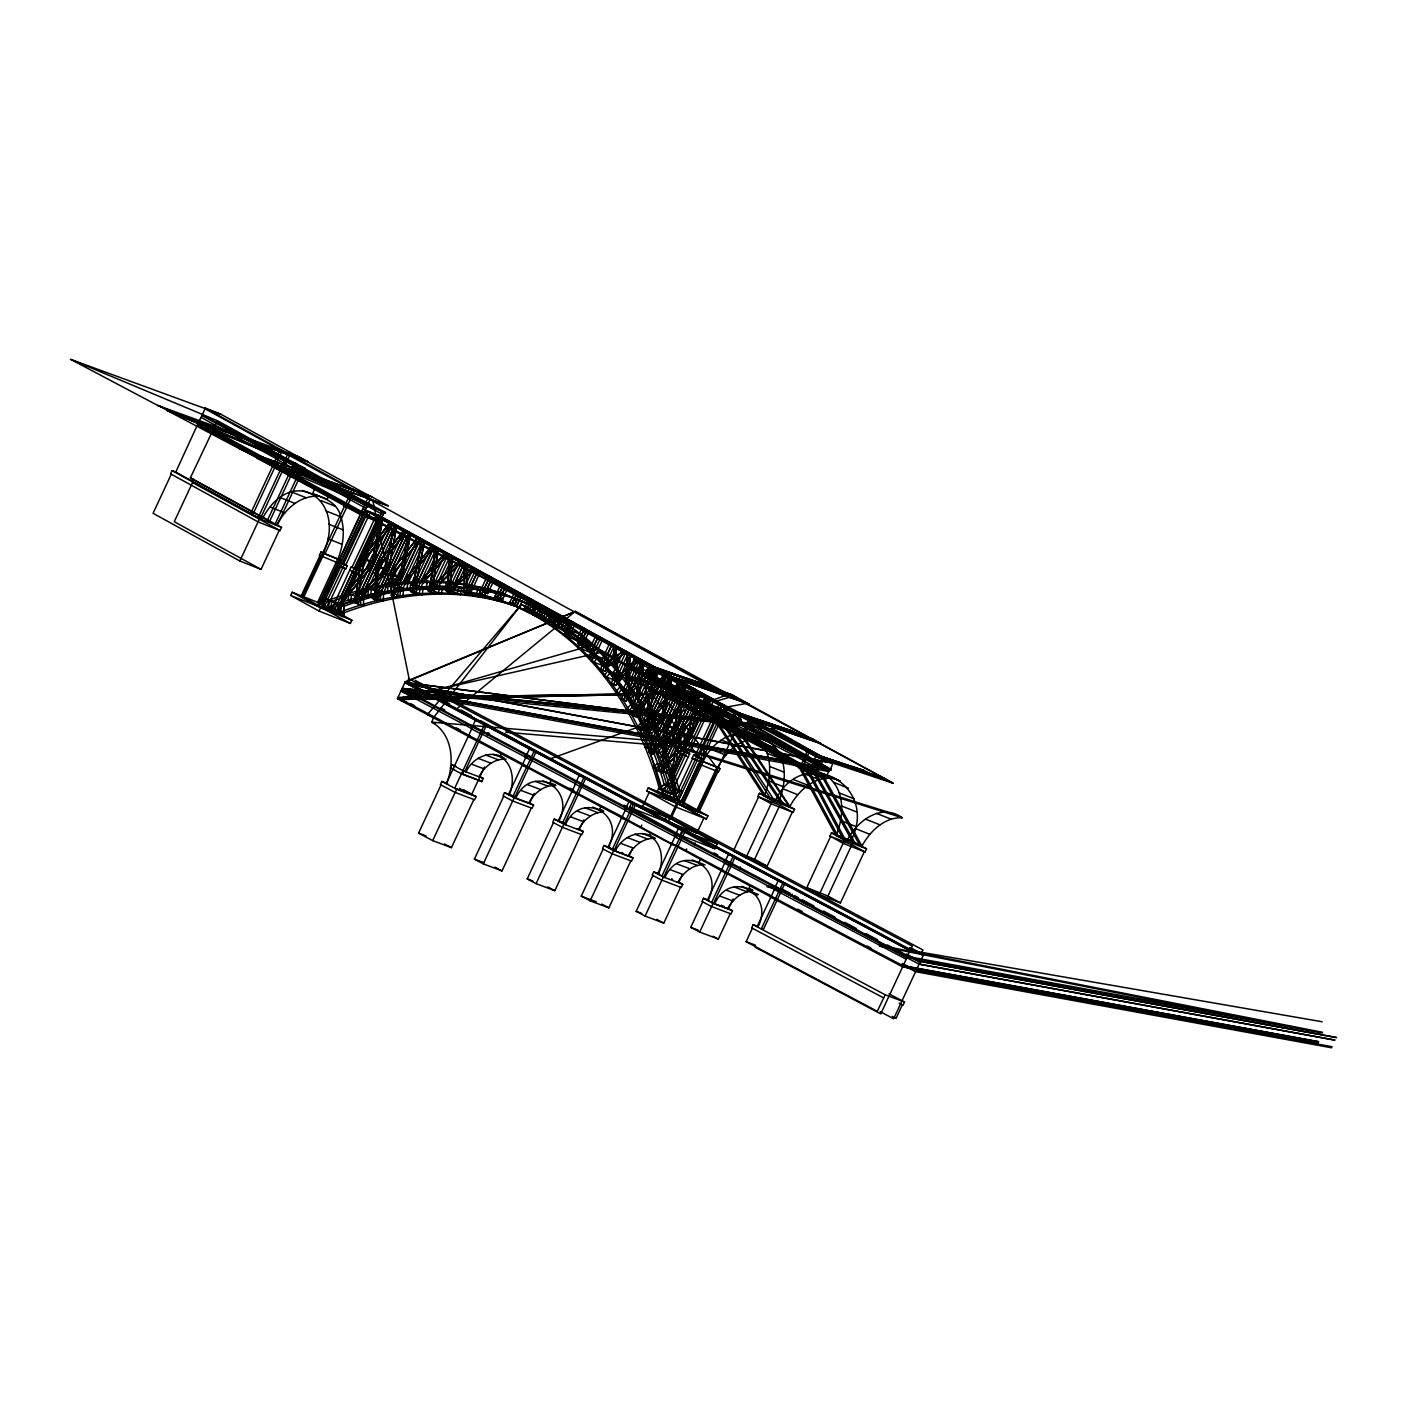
<?xml version="1.0" encoding="UTF-8"?>
<svg xmlns="http://www.w3.org/2000/svg" width="1407" height="1407" viewBox="0 0 1407 1407"><rect width="100%" height="100%" fill="white"/><g stroke="black" fill="none" stroke-linecap="round" stroke-linejoin="round"><path stroke-width="1.5" d="M272.536 466.526L250.604 513.555L261.948 519.447C291.478 462.463 347.793 499.608 323.329 553.162L324.876 554.024L346.808 506.995L271.991 466.28L272.483 465.242L274.734 466.122L274.259 467.177M302.558 490.515C316.98 496.179 336.66 498.711 340.881 516.844C345.207 530.65 343.238 545.705 337.944 558.948L320.937 552.019L319.442 555.22L322.502 556.855L303.613 597.359L302.259 596.832L344.557 506.098L346.808 506.995M683.257 706.208L753.607 735.773C773.322 748.207 772.25 776.277 764.318 795.465L765.883 796.327L719.874 725.607L646.64 686.792L701.389 760.888L719.979 768.679L718.485 771.863L701.495 765.091M696.078 711.01L768.222 741.559C787.938 753.994 786.882 782.063 778.933 801.251L782.749 802.992L734.665 731.165L659.443 691.611L716.005 766.674L719.979 768.679M765.056 749.544L825.628 775.345C845.343 787.779 844.27 815.849 836.338 835.037L837.904 835.899L801.673 768.961L728.421 730.145L774.976 801.322C802.043 742.738 880.026 784.438 850.971 840.823L854.788 842.564L816.465 774.501L814.442 773.709L814.934 772.672L816.904 773.41L826.032 778.247L825.54 779.285L816.412 774.448L820.844 765.021L818.786 764.159M351.152 601.246L351.258 594.651C400.819 579.403 455.2 577.415 504.585 594.405L502.141 601.018C446.81 581.918 385.518 587.264 331.472 608.017L331.419 601.457L351.258 594.651M360.702 605.028L360.808 598.432C410.352 583.184 464.75 581.197 514.135 598.186L511.691 604.799C456.36 585.699 395.068 591.046 341.022 611.799L340.969 605.239L360.808 598.432M378.184 566.81L376.795 599.101L377.938 566.951M650.157 751.127L652.373 752.34L676.908 729.442L674.692 728.21L664.86 724.324L663.717 756.491L665.933 757.705L667.076 725.537M449.888 556.539L448.147 585.277L452.562 587.792L455.112 588.794L466.016 565.403L461.197 563.152L463.747 564.154M450.363 586.508L452.122 557.752L447.338 555.519L449.871 556.521M630.019 655.504L628.278 684.242L626.045 683.028L627.803 654.29L625.236 653.27L630.037 655.521L616.055 685.508L611.254 683.257L626.273 651.547L623.723 650.544L605.045 664.843L623.793 650.808M370.815 595.952L371.237 589.269M380.365 599.734L380.769 593.05M390.39 592.154L391.111 585.418M399.94 595.935L400.643 589.181M438.245 550.137L432.987 586.385L430.771 585.171L436.012 548.923L433.462 547.903L438.263 550.155L420.57 588.073L413.57 584.749L422.17 541.308L419.585 540.27L424.386 542.522L415.557 586.033L424.158 542.592M638.637 699.385L636.421 698.153L641.68 661.906L639.112 660.885L643.914 663.137L638.479 699.508L643.738 663.26M409.806 589.867L410.809 583.078M419.339 593.631L420.359 586.86M364.325 559.212L357.853 598.098L355.619 596.885L361.617 557.928L355.813 596.621M680.759 733.276L674.445 772.056L672.212 770.825L678.297 731.921L672.476 770.614M428.977 589.076L430.296 582.287M438.527 592.857L439.846 586.051M382.774 519.658L345.893 598.749L343.625 597.5L380.506 518.409L377.955 517.407L382.774 519.658L374.174 563.099L361.74 558.262M385.817 569.501L388.015 570.714L363.481 593.613L361.265 592.4L385.483 569.114L361.265 592.576L385.799 569.483L394.417 526.06L391.832 525.04L396.651 527.291L388.455 570.767L396.405 527.344M410.51 534.906L383.619 592.593L381.086 591.591L408.241 533.658L405.708 532.655L410.51 534.906L401.91 578.347L386.573 586.191L384.357 584.978L399.676 577.116L408.452 533.587L399.852 577.028M649.137 714.176L646.921 712.962L655.521 669.521L652.989 668.518L657.79 670.77L648.979 714.281L657.579 670.84M660.78 720.894L645.461 728.756L660.815 720.595L669.626 677.084L661.026 720.525M671.667 678.385L644.775 736.072L639.956 733.821L666.865 676.134L671.667 678.385L663.014 721.809L647.712 729.67L645.496 728.457M685.543 686.018L653.675 754.345L651.142 753.343L648.856 752.094L680.724 683.767L685.543 686.018L677.365 729.494L685.332 686.088M678.473 732.273L690.784 737.057L699.367 693.598L694.601 691.382L697.151 692.385L688.533 735.826L691.013 737.145M610.357 843.039C622.51 810.59 579.438 792.229 565.526 824.572L562.448 823.236L584.098 777.069L585.963 777.772L564.436 823.992M447.866 589.797L449.484 583.008M457.416 593.578L459.034 586.789M466.403 592.03L468.302 585.294M475.953 595.812L477.852 589.076M484.518 595.777L486.699 589.093M494.068 599.558L496.231 592.875M559.599 819.648C575.058 787.129 531.107 763.702 515.806 798.174L512.711 796.837L534.361 750.67L536.243 751.373L533.218 757.933L732.22 863.652L727.366 873.853L720.577 870.546L721.052 869.508L723.04 870.265L678.086 846.346M609.847 844.552L608.826 847.559L609.935 848.14M708.794 898.862C724.253 866.325 680.302 842.899 665.001 877.37L661.906 876.033L680.038 837.218L726.17 861.471L724.183 860.732L726.557 860.662M758.021 926.756C774.923 894.236 730.849 868.26 714.721 903.769L711.625 902.45L729.758 863.617L775.081 887.36M514.505 605.907L516.949 599.294C457.451 573.141 388.367 577.31 328.605 600.349L328.64 606.909L343.836 612.907C397.882 592.171 459.174 586.807 514.505 605.907C455.815 580.036 387.629 584.151 328.64 606.909M519.113 600.103L535.715 608.316L532.866 614.771L516.387 606.61L519.113 600.103L534.291 606.118L531.582 612.608L499.327 599.892L501.771 593.297L534.291 606.118M545.23 619.66L548.079 613.223C614.331 649.682 656.805 718.256 676.626 789.661L671.737 793.495C652.197 723.092 610.339 655.451 544.984 619.52L548.079 613.223M548.044 620.768L550.893 614.331L531.477 604.992L528.768 611.5L548.044 620.768L532.62 614.63L535.715 608.316C611.201 638.936 658.019 715.125 679.44 790.787L674.551 794.621L659.373 788.606C639.833 718.203 597.975 650.562 532.62 614.63M212.58 430.947L190.367 477.87L281.506 527.379L280.011 530.562L258.061 521.891L170.599 473.825L172.094 470.642L175.752 472.084L252.855 514.452L274.787 467.423L197.402 424.949L205.369 408.153M171.32 474.159L153.064 513.309L239.841 560.988L261.051 569.378L279.29 530.228M175.752 472.084L197.402 424.949M317.173 496.302C299.023 495.686 284.531 510.249 276.581 525.233L275.016 524.371L296.947 477.342L299.726 478.486L300.219 477.448L212.791 429.803L215.992 423.296M216.115 423.366L217.54 421.731M212.844 431.087L213.319 430.05M194.043 479.33L174.257 521.698L261.051 569.378M258.343 458.77L369.513 495.88L220.881 414.221L204.859 407.889L372.802 500.153L409.613 681.322M286.711 462.112L275.614 456.448L275.983 455.622L277.865 457.328M279.008 449.853L281.453 449.976L279.008 449.853L354.089 490.691L351.345 496.583L347.635 496.02L367.315 506.397L369.848 499.626L367.649 498.553M362.144 515.472L344.029 505.852L344.504 504.814L347.3 505.957L350.361 499.397L275.807 458.805L276.669 456.941M276.071 458.928L273.011 465.488L275.28 466.385L278.322 459.825L201.219 417.457M278.058 459.702L278.938 457.838L275.614 456.448M282.068 451.119L279.817 450.222L277.056 456.114L279.307 457.011L282.068 451.119L205.211 408.892M258.132 517.706L287.89 453.828L279.342 449.132M239.841 560.988L259.556 518.691L172.094 470.642M282.033 471.451L282.526 470.413M260.383 518.585L290 454.654L287.89 453.828M294.274 462.85L296.525 463.747L269.739 521.135L267.471 520.238L294.274 462.85L217.364 420.693L70.35 359.207L157.69 405.427L296.472 463.8L305.337 468.584L301.626 468.003L300.746 469.868M362.197 511.849L297.422 476.305L300.482 469.745L303.015 470.765L303.877 468.9M297.475 477.589L297.967 476.551M299.199 478.239L277.267 525.268L275.016 524.371M299.691 477.202L302.734 470.642M314.57 489.284L312.6 493.488L327.233 499.274L329.185 495.071M290.704 595.495L292.216 592.259L323.54 604.641L351.873 620.206L350.361 623.459L319.037 611.06L290.704 595.495L322.027 607.894L350.361 623.459M320.022 555.501L301.133 596.005L327.075 610.216L328.323 607.543L328.253 599.435L326.248 598.344L322.01 607.437M351.363 488.704L370.094 498.676L367.702 498.5L351.363 488.704L371.624 496.724L388.244 505.852L257.428 458.348L649.313 665.968M367.315 506.397L365.943 507.98L363.692 507.083L347.828 498.377L348.707 496.513M349.094 495.686L351.838 489.794L354.089 490.691M345.049 505.06L348.109 498.5M353.491 489.548L351.029 489.425M320.937 552.019L323.751 553.584L322.502 556.855M346.773 505.693L346.28 506.749L344.029 505.852M350.097 499.274L350.959 497.41L347.635 496.02M317.894 605.415L367.983 497.832M339.509 559.81L366.295 502.422L302.013 467.194L166.466 410.158L239.489 448.763L368.493 503.372L385.43 512.588L381.719 512.025L355.461 568.534L359.119 570.415L354.054 568.41M319.248 605.96L339.386 562.167L347.265 565.72L345.788 568.92L340.635 566.828L321.746 607.332M338.911 563.363L340.652 560.267L337.821 558.72L317.542 602.495L342.921 616.477L344.152 613.821L344.099 605.713L326.248 598.344M365.943 507.98L340.213 562.501M369.39 499.168L714.879 689.201L633.449 667.006L631.462 666.25L634.223 660.358M321.429 604.412L368.564 503.319L366.242 502.475M319.037 611.06L320.55 607.824L292.216 592.259M322.027 607.894L323.54 604.641M365.556 516.809L368.089 511.304L370.252 512.482L345.753 565.016L343.625 563.838L365.556 516.809L379.837 522.489L361.458 512.746L363.727 513.696M345.19 568.621L326.301 609.125L323.821 607.771L344.451 564.172L343.625 563.838M352.577 571.594L349.745 570.046L351.24 566.863L356.288 568.85L335.657 612.45M352.067 567.179L376.531 514.628L382.088 517.16L357.589 569.694M345.893 598.749L341.074 596.498L378.676 515.824M343.343 597.746L380.224 518.655M379.784 521.206L382.845 514.645M379.362 522.278L337.064 613.012L323.821 607.771M380.857 513.872L383.109 514.769L383.97 512.904M342.094 604.605L337.856 613.698L357.026 573.317M364.571 558.878L374.051 563.503M371.589 562.149L362.091 557.506M355.707 602.653L353.438 601.405L390.319 522.296L392.87 523.298L355.989 602.407L358.257 603.656L395.138 524.547L392.606 523.545L355.707 602.653L358.257 603.656M396.651 527.291L364.782 595.618L362.232 594.616L394.365 526.042M378.448 566.493L387.927 571.136M374.596 599.523L372.327 598.274L404.196 529.929L406.746 530.931L374.878 599.276L377.146 600.525L409.015 532.18L406.465 531.178L374.596 599.523L377.146 600.525M393.45 596.48L391.181 595.231L418.072 537.544L420.605 538.547L393.714 596.234L395.983 597.483L422.891 539.796L420.341 538.793L393.45 596.48L395.983 597.483M402.894 588.654L398.075 586.402L402.894 588.654L424.386 542.522M412.708 592.54L410.439 591.292L431.949 545.177L434.482 546.18L412.99 592.294L415.258 593.543L436.75 547.429L434.218 546.426L412.708 592.54L415.258 593.543M428.133 590.729L445.826 552.793L448.358 553.795L430.401 591.978L428.133 590.729L432.951 592.98L450.627 555.044L445.491 552.476L420.57 580.933L445.878 552.969L420.922 581.267L423.138 582.498L448.077 554.024M438.157 587.774L433.338 585.523L438.157 587.774L452.139 557.77M445.702 590.412L459.702 560.408L462.235 561.428L447.971 591.661L445.702 590.412L450.521 592.664L464.503 562.659L459.72 560.426L437.999 580.985L459.72 560.619M446.248 783.558L468.179 736.529L470.167 737.286L397.407 698.699L405.198 681.797L575.428 611.482L893.199 783.277L833.63 763.35L408.399 684.382M452.562 587.792L463.483 564.4M462.657 591.432L473.579 568.041L476.111 569.044L464.926 592.681L462.657 591.432L467.476 593.684L478.38 570.292L475.847 569.29M477.342 572.016L479.893 573.018L471.451 591.116L468.918 590.113L477.342 572.016L475.074 570.767L477.624 571.77M479.013 593.754L487.438 575.656L489.988 576.659L481.282 595.003L479.013 593.754L483.815 596.005L492.257 577.908L487.438 575.656M488.95 578.383L493.769 580.634L487.719 593.613L482.9 591.362L488.95 578.383L491.483 579.403M485.169 592.611L491.219 579.631M495.264 596.251L501.314 583.289L503.864 584.292L497.533 597.5L495.264 596.251L502.422 599.452L507.628 588.267L502.827 586.015L497.603 597.201L502.422 599.452M499.872 598.45L505.095 587.264M497.533 597.5L500.083 598.503L506.133 585.541L501.314 583.289M509.967 602.108L515.191 590.905L517.723 591.907L512.517 603.111L517.002 605.538L521.505 595.882L516.703 593.631L519.236 594.633L514.47 604.535L509.967 602.108L512.517 603.111M517.459 592.154L519.992 593.156L514.786 604.359L512.236 603.357L517.459 592.154L515.191 590.905M447.637 783.593L441.816 781.395L440.338 784.596L455.217 792.493L456.695 789.292L476.094 796.608L474.599 799.792L455.165 792.405L432.688 840.612L418.565 833.12L441.042 784.913M524.565 608.176L529.067 598.538L531.6 599.54L527.097 609.196L524.565 608.176L531.688 611.447L535.381 603.515L530.58 601.264L533.112 602.266L529.138 610.445M462.727 774.413L450.451 767.958L451.946 764.775L455.815 766.235M471.644 725.625L471.257 726.452L483.181 732.484L483.568 731.658L471.644 725.625L473.631 726.381M476.533 720.56L474.986 719.135L477.448 720.964L404.952 682.483L774.079 729.477L829.462 761.134L815.867 756.685L806.176 751.531L864.39 770.579L872.938 775.275L815.867 756.685M478.714 741.858L467.652 736.283L468.126 735.245L470.659 736.23L397.864 697.591L677.242 693.317L826.032 778.247M526.834 609.424L531.336 599.769L529.067 598.538M472.33 726.944L471.468 728.808L480.244 733.469M472.717 726.118L475.46 720.226M468.672 735.492L471.732 728.932M470.131 735.984L469.639 737.039L467.652 736.283M813.07 762.488L826.929 767.132L750.353 723.374L402.191 688.375L481.493 730.796L483.498 731.534L486.505 724.957L484.641 724.253L454.76 788.078L471.662 794.445L484.448 767.008M483.269 778.405L463.87 771.106L462.393 774.29L481.774 781.606L483.269 778.405L479.857 776.594M527.643 755.049L525.268 755.119L527.256 755.876L483.111 732.361L464.978 771.194L466.069 771.775C472.471 757.968 490.058 749.157 503.899 757.898M539.233 614.085L544.052 616.336L539.233 614.085L542.944 606.153L547.745 608.404L543.102 617.726L538.283 615.475L541.994 607.525L544.527 608.528M540.569 616.723L544.263 608.774L541.994 607.525M538.283 615.475L540.833 616.477L545.212 607.402M541.783 615.088L545.476 607.156L542.944 606.153M550.665 620.364L554.358 612.432L556.891 613.434L552.933 621.613L550.665 620.364L555.466 622.615L552.933 621.613M555.871 615.158L558.139 616.407L553.637 626.062L551.368 624.814L555.871 615.158L558.403 616.16M551.368 624.814L553.901 625.816L559.159 614.683L554.358 612.432M432.688 840.612L451.418 847.665L473.895 799.475M501.42 753.871L500.206 756.491C513.309 763.931 514.716 782.011 509.369 794.762L510.477 795.342L508.472 794.586L522.19 765.197M568.534 631.954L563.732 629.703L568.235 620.047L570.767 621.05L566.265 630.705L568.534 631.954L573.036 622.299L568.235 620.047M566.792 635.225L572.28 623.776L569.747 622.773L574.548 625.025L569.325 636.228L564.524 633.977L570.503 621.296M514.223 796.327L504.515 792.686L503.038 795.87L512.693 801.005L532.075 808.304L533.57 805.121L529.7 803.063M581.689 641.117L576.888 638.866L582.111 627.663L584.644 628.683L579.42 639.868L581.689 641.117L586.912 629.914L582.111 627.663M531.371 807.97L502.018 870.915L483.287 863.863L474.405 859.132L503.741 796.204M528.997 747.803L534.361 750.67M579.842 644.617L586.156 631.409L583.624 630.406L588.425 632.658L582.375 645.62L577.573 643.368L584.38 628.911M528.452 768.257L521.645 764.951L522.138 763.913L524.67 764.898L479.171 740.75M531.969 760.624L525.462 757.476L526.324 755.612M526.71 754.785L529.472 748.893M522.665 764.159L525.726 757.599M483.287 863.863L514.171 797.804L533.57 805.121M514.698 797.593L532.831 758.76L576.976 782.274L574.988 781.518L578.435 781.94M589.938 648.275L595.988 635.296L598.52 636.298L592.47 649.278L594.739 650.526L589.938 648.275L592.47 649.278M600.033 639.024L597.483 638.022L602.302 640.273L593.86 658.37L589.058 656.119L598.256 636.544L595.988 635.296M591.327 657.368L600.789 637.547L598.256 636.544M534.185 793.407L529.612 803.204L515.806 798.174M601.422 661.009L609.847 642.911L612.397 643.914L603.955 662.011L606.224 663.26L601.422 661.009L603.955 662.011M613.892 646.657L611.359 645.637L616.178 647.888L605.256 671.297L602.724 670.277L600.455 669.046L612.133 644.16L609.847 642.911M551.157 780.269L549.926 782.908L555.466 784.983M602.724 670.277L614.666 645.162L612.133 644.16M612.819 673.935L617.62 676.187L612.819 673.935L623.723 650.544L628.542 652.795L613.522 684.505M564.629 823.236L554.252 819.085L552.758 822.268L562.413 827.404L563.908 824.203L583.307 831.519L581.812 834.703L562.378 827.316L536.102 883.631L527.22 878.918L553.479 822.603M578.4 774.923L580.264 775.626M522.138 763.913L573.863 791.068L571.858 790.312L571.383 791.35L578.171 794.656M576.061 782.011L575.199 783.875L579.702 786.267M576.448 781.184L579.192 775.292M571.91 791.596L558.21 820.985L560.197 821.741L559.089 821.16M572.403 790.558L575.463 783.998M630.406 665.775L651.529 676.661L651.142 677.488L630.019 666.584L633.449 667.006M649.084 676.626L644.705 686.106L626.396 676.415L626.889 675.378L711.291 705.47L725.08 710.922L741.208 719.733L740.733 720.789L659.443 691.611M650.192 679.229L630.213 668.941L631.075 667.076L633.062 667.815L630.019 666.584M627.416 675.624L630.477 669.064M682.289 802.676L725.097 710.887L628.841 676.116L628.366 677.154L685.438 752.182L681.797 750.3L689.676 753.853L669.046 797.435L682.289 802.676L699.015 812.085L717.904 771.581M643.914 663.137L626.238 701.073L621.419 698.822L640.132 659.162L637.6 658.159L616.196 679.124L618.429 680.355L639.851 659.391L618.781 680.671L639.851 659.215L637.635 658.177L623.618 688.164L628.419 690.415L626.15 689.166M623.688 700.07L641.381 662.134M626.238 701.073L623.969 699.824L642.419 660.411L639.868 659.408M667.164 683.503L645.549 672.423L645.936 671.596L739.062 721.668M646.112 672.722L645.25 674.586L725.08 710.922M645.936 671.596L649.647 665.247L732.519 695.005L749.14 704.133L668.184 675.958L749.14 704.133M633.783 703.711L638.602 705.962L633.783 703.711L651.476 665.792L654.009 666.795L631.479 714.633L636.281 716.884L657.79 670.77M583.905 819.806L579.35 829.602L577.345 828.864L578.453 829.444C583.166 820.65 591.538 813.035 601.791 811.997M651.072 677.365L646.675 686.862L644.652 686.053L678.754 803.696L699.015 812.085M651.459 676.538L654.202 670.647L652.232 669.89L649.471 675.8L724.394 715.196L727.155 709.304L633.414 659.989L712.259 686.985L714.387 687.83L635.278 660.692L714.879 689.201M633.748 715.882L655.257 669.767M636.281 716.884L634.012 715.635L656.278 668.044L651.494 665.792L626.572 694.267L628.788 695.48L654.079 667.358L628.771 695.322M536.102 883.631L554.833 890.701L581.091 834.386M600.895 806.668L599.663 809.306L603.357 810.696M643.843 719.522L665.353 673.408L667.885 674.41L646.112 720.771L648.645 721.773L643.843 719.522L646.112 720.771M659.989 691.857L660.463 690.802M665.194 682.764L667.551 682.676M666.109 683.011L665.23 684.875L663.26 684.136M642.225 735.07L669.134 677.383M644.775 736.072L642.507 734.823L670.154 675.659L667.622 674.657M660.551 720.912L651.072 716.286M652.32 738.71L679.229 681.023L681.762 682.026L654.589 739.959L657.139 740.961L652.32 738.71L654.589 739.959M609.794 847.682L603.972 845.484L602.495 848.667L612.151 853.803M630.828 860.785L608.862 907.867L590.149 900.814L581.249 896.101L603.198 849.001M630.371 810.924L624.726 807.917L627.1 807.847M629.984 802.025L628.454 800.618L630.916 802.447L583.712 777.684M627.909 821.055L621.103 817.748L621.595 816.711L623.582 817.467M651.142 753.343L683.011 684.998M626.168 807.6L628.929 801.691M653.675 754.345L651.406 753.097L684.031 683.274L681.498 682.272M621.648 817.995L607.93 847.401L616.213 850.338M622.123 816.957L625.183 810.397M629.633 807.301L631.919 802.395L666.742 816.166L717.148 843.866L714.862 848.773L680.038 834.984L629.633 807.301L664.456 821.072L714.862 848.773M621.595 816.711L626.396 819.261L612.168 849.635L614.155 850.391L635.7 804.171L633.836 803.467L629.439 812.666L624.919 810.274L625.781 808.409L627.786 809.166M590.149 900.814L613.628 850.602L633.027 857.918L631.55 861.102L612.098 853.732M674.428 728.545L664.931 723.902M666.039 759.252L661.237 757.001L693.106 688.656L695.638 689.659L663.77 758.004L666.039 759.252L697.907 690.907L695.375 689.905L657.72 770.473L662.539 772.724L699.42 693.633M646.763 791.121L648.275 787.885L679.581 800.266L707.914 815.831L706.402 819.085L675.096 806.686L646.763 791.121L678.068 803.52L706.402 819.085M642.12 807.53L649.225 792.282L677.945 803.643L703.94 817.924L696.834 833.173L668.114 821.811L642.12 807.53L670.822 818.892L696.834 833.173M659.989 771.722L697.151 692.385M681.287 732.889L690.767 737.532M678.754 803.696L657.21 791.596L658.458 788.922L664.509 784.174L682.342 791.561L678.104 800.653L680.882 802.131L700.264 760.448L717.148 767.132L696.518 810.713L697.925 811.276L740.223 720.542M641.328 826.102L641.803 825.065M629.07 856.001L632.728 848.175M670.084 775.363L706.965 696.272L709.515 697.274L672.634 776.383L674.903 777.614L670.084 775.363L672.634 776.383M680.882 753.765L662.257 794.375L666.513 785.282L664.509 784.174M672.353 776.611L709.251 697.52L711.784 698.523L666.566 796.081L669.046 797.435M684.611 751.848L664.473 795.641L663.119 795.096L626.906 676.644M650.614 833.067L649.383 835.705C662.504 843.145 663.911 861.225 658.564 873.958L659.654 874.538L657.667 873.8L671.368 844.393M689.676 753.853L688.85 753.519L713.384 701.003L711.221 699.824L707.809 698.47L683.31 751.004L685.438 752.182M678.104 800.653L673.056 797.875L674.287 795.201L680.337 790.453M692.719 758.443L673.83 798.947L676.327 800.319L695.199 759.815L692.156 758.18L693.633 754.979L698.699 756.984M664.456 821.072L666.742 816.166M695.164 755.682L719.645 703.166L723.057 704.502L697.204 760.167L700.035 761.732L701.513 758.531L698.558 757.036M668.114 821.811L676.609 803.45L648.275 787.885M678.403 800.759L697.292 760.255L692.156 758.18M670.822 818.892L677.945 803.643M678.068 803.52L679.581 800.266M700.686 758.215L725.221 705.698L379.749 515.912M680.126 804.224L698.769 763.632L701.601 765.179M804.945 761.222L805.806 759.375L802.764 758.144L806.193 758.549L808.955 752.639L735.931 714.035L734.014 713.243L726.487 729.459L717.359 724.623L717.851 723.585L720.366 724.57L723.427 718.01L648.205 678.455M803.239 760.607L800.178 767.167L802.148 767.905L805.209 761.345L721.175 717.148L722.037 715.284L724.025 716.022L723.145 717.887M722.424 714.457L725.185 708.565M718.379 723.831L721.439 717.271M726.223 708.882L792.37 731.007L800.917 735.685L734.085 713.331L724.376 708.196L792.37 731.007M719.346 725.361L719.821 724.324M719.628 725.52L720.12 724.464M682.606 805.595L703.078 761.996L700.264 760.448M659.531 874.081L653.71 871.883L652.215 875.084L661.87 880.202M680.566 887.184L663.805 923.115L645.074 916.063L636.175 911.331L652.936 875.4M682.096 838.08L674.445 834.333L676.82 834.245M680.056 827.721L677.857 827.721L679.722 828.424M721.193 870.546L626.361 819.208L629.421 812.648L676.908 837.552L674.657 836.673L675.518 834.808M675.905 833.999L678.649 828.09M671.86 843.356L674.92 836.796M680.038 834.984L682.325 830.077L631.919 802.395M680.425 836.391L683.556 829.866L685.42 830.57L734.823 857.69M680.109 837.323L680.496 836.514L674.832 833.507M645.074 916.063L663.365 877.018L682.764 884.317L681.269 887.5L661.835 880.131M663.893 876.79L685.156 831.238L730.374 855.245L727.911 853.416L729.459 854.823M686.247 849.951L686.739 848.913M816.939 773.463L741.735 733.909L744.795 727.349L747.029 728.21L747.891 726.364M745.059 727.472L745.921 725.607L749.351 726.03L739.361 720.736M819.261 763.456L746.308 724.798L749.052 718.889L821.16 743.705L812.63 739.009L740.61 713.455L732.642 730.356L780.498 802.113M741.77 735.193L742.263 734.155L744.233 734.894L743.758 735.949L741.243 734.946L789.591 807.108C798.367 789.433 819.736 771.018 840.243 781.131L777.86 754.363M749.984 719.311L821.16 743.705M746.765 728.087L743.705 734.647L741.735 733.909M748.278 725.537L751.039 719.628M694.319 844.78L695.199 842.934M682.465 874.574L678.807 882.4L676.802 881.661M699.121 862.104L700.352 859.466M709.251 900.48L703.447 898.282L701.952 901.482L711.608 906.6M730.286 913.583L718.379 939.102L699.666 932.05L690.767 927.319L702.673 901.799M725.256 861.225L724.376 863.071L728.896 865.481M725.625 860.398L728.386 854.489M721.105 870.792L707.404 900.199L709.392 900.937M721.598 869.755L724.64 863.195M726.381 863.828L727.243 861.963M771.124 803.714L757.898 796.503L759.393 793.319L781.342 802.008L794.515 809.254L793.038 812.437L771.089 803.749M792.317 812.103L767.132 866.132L745.939 857.742L733.416 850.866L758.619 796.837M730.145 862.79L733.293 856.265L735.158 856.969L732.15 863.546L907.181 956.461L1322.598 1032.298L879.727 945.293M699.666 932.05L713.103 903.417L732.484 910.716L731.007 913.917L711.555 906.53M713.63 903.188L727.331 873.8L770.93 896.945M739.537 868.787L740.399 866.923M745.939 857.742L772.566 800.565L759.393 793.319M733.1 899.003L728.527 908.816L726.54 908.06L727.648 908.641C732.361 899.847 740.733 892.231 750.986 891.194M767.132 866.132L754.627 859.255L781.342 802.008M821.512 777.139L808.286 772.812L799.158 767.958L799.651 766.921L801.621 767.659L801.128 768.714M811.804 765.179L802.975 760.483L803.837 758.637M804.224 757.81L806.967 751.901L808.955 752.639M750.072 885.882L748.858 888.503L752.534 889.892M808.286 772.812L815.814 756.597L829.128 760.958M893.199 783.277L884.651 778.599L822.409 756.79L814.723 773.85M884.651 778.599L823.922 758.197L821.231 764.194L819.173 763.333M757.054 926.14L753.167 924.68L751.69 927.881L883.649 997.932L877.317 1011.316L746.115 941.67L752.393 928.198M792.123 894.078L791.262 895.942L789.274 895.186L773.903 887.131L777.35 887.553M779.179 881.222L777.649 879.815L780.111 881.644L732.906 856.898M828.653 771.476L825.68 778.053M404.143 692.736L828.829 771.564L830.06 769.822L405.093 690.943M774.976 887.624L774.114 889.47L906.196 959.275L903.136 965.835L770.79 895.907L770.297 896.962L775.099 899.513M775.363 886.797L778.106 880.888M757.124 926.597L770.825 897.209M771.317 896.153L774.378 889.593M830.763 770.192L831.15 769.365L821.16 764.071L820.773 764.898L830.763 770.192L405.779 691.312M781.87 889.945L784.877 883.367L783.013 882.664L761.363 928.849L763.35 929.587L781.483 890.772L906.794 957.288L1322.211 1033.107L879.34 946.12M776.805 900.111L777.297 899.055M789.274 895.186L790.136 893.322L780.709 888.327M793.794 897.596L794.656 895.731L798.508 897.772M829.937 836.075L831.414 832.891L853.363 841.579L866.554 848.826L865.059 852.009L843.11 843.321L829.937 836.075L851.886 844.763L865.059 852.009M864.355 851.675L840.454 902.907L819.261 894.518L806.756 887.641L830.64 836.409M819.261 894.518L844.605 840.137L831.414 832.891M840.454 902.907L827.949 896.03L853.363 841.579M883.649 997.932L885.144 994.749L904.525 1002.048L903.048 1005.249L899.161 1003.173M909.01 950.147L1322.193 1021.763M906.794 957.288L906.196 959.275M907.181 956.461L909.924 950.569L734.401 857.461M903.136 965.835L1318.799 1041.743L902.608 965.589L902.116 966.627L1318.324 1042.78L902.643 966.873L880.712 1013.902L755.137 947.228M910.153 947.685L923.502 954.773L919.088 964.112L1335.05 1040.142L919.105 964.147L793.513 897.473M919.105 964.147L915.535 971.674L1331.62 1047.793M902.327 1004.915L896.048 1018.387L892.196 1016.329M550.893 614.331L547.798 620.628C613.153 656.577 655.029 724.2 674.551 794.621M551.245 625.324L554.464 619.098L521.927 601.211L519.218 607.718L535.68 615.879L538.529 609.442L535.434 615.738C600.789 651.67 642.665 719.311 662.187 789.732L667.076 785.88C648.715 720.331 611.957 657.474 554.464 619.098M560.795 629.105L564.014 622.861M566.335 636.281L569.782 630.23M575.885 640.062L579.332 634.012M702.955 761.75C715.108 735.773 743.406 724.025 768.222 741.559L743.547 732.801M717.57 767.536C725.537 752.552 740.029 737.972 758.162 738.587M478.996 776.646C484.184 766.797 494.402 758.25 506.098 759.217M528.715 803.045C533.921 793.196 544.14 784.649 555.835 785.634L542.909 780.762M614.155 850.391L615.264 850.971C621.665 837.183 639.235 828.371 653.077 837.095M677.91 882.242C683.116 872.393 693.334 863.863 705.03 864.83M580.651 648.609L584.327 642.735M590.201 652.373L593.877 646.517M594.159 662.222L598.045 656.577M603.709 666.003L607.595 660.358M433.163 717.06L427.376 714.598L521.452 604.43L823.042 778.3L860.064 845.818L861.629 846.68C869.579 831.695 884.071 817.133 902.221 817.731C881.011 802.43 856.388 821.389 846.996 840.894L835.652 835.002L799.686 768.204M606.786 677.119L610.867 671.684M616.336 680.882L620.417 675.466M642.383 833.56L655.293 838.431C643.597 837.446 633.379 845.994 628.19 855.843L615.264 850.971M362.373 558.087L390.654 522.437M376.249 565.72L404.53 530.07M378.465 566.933L406.746 531.283L404.196 529.929M418.072 537.544L420.623 538.899L392.641 574.83L420.5 538.723L392.342 574.566L389.827 573.212L418.02 537.368L389.739 573.018L394.189 588.865L396.405 590.078M432.318 545.441L404.038 581.091L432.266 545.3M665.74 673.689L637.459 709.339L665.335 673.25L637.353 709.163L639.939 710.711L668.219 675.043L665.353 673.408M679.493 681.146L651.335 716.972L679.616 681.305M693.071 688.498L665.212 724.587L693.071 688.498L695.586 689.975M665.089 724.412L693.37 688.762M678.965 732.045L707.246 696.377M618.517 693.211L622.773 688.041M628.067 696.993L632.323 691.804M372.204 561.991L346.052 593.086L348.268 594.317L374.42 563.205L371.94 561.885L380.699 518.339L372.099 561.78M688.797 735.931L662.644 767.044L664.86 768.257L691.382 737.479L664.931 767.993M629.281 710.447L633.713 705.54M638.831 714.228L643.263 709.321M639.077 728.791L643.667 724.165M648.627 732.572L653.2 727.947M461.936 561.657L440.514 582.604L438.298 581.39M647.836 748.172L652.567 743.846M657.386 751.936L662.099 747.627M655.556 768.503L660.393 764.493M665.106 772.285L669.943 768.275M890.385 781.747L808.357 751.514L714.246 701.636L730.989 696.957L575.252 611.394L456.501 709.04L435.783 697.626M625.974 651.775L607.49 666.408L605.274 665.194M659.373 788.606L664.262 784.772L679.44 790.787M391.832 574.689L396.194 590.342L392.043 574.443M653.041 718.221L657.403 733.874L653.2 717.922M405.744 682.096L575.252 611.394M615.985 648.099L617.181 670.541L616.143 647.888M328.605 600.349L343.783 606.364C398.638 585.33 460.828 579.93 516.949 599.294M374.983 597.57L376.126 565.421L374.807 597.764L377.041 598.977M397.407 698.699L602.653 651.969M714.246 701.636L728.123 706.824L747.029 703.307L649.647 665.247L258.677 458.049L388.244 505.852M401.241 699.42L677.963 693.563L401.435 699.49M677.277 693.317L397.864 697.591M505.746 732.22L675.712 746.677L902.221 817.731M749.966 724.183L401.804 689.201L749.966 724.183L826.542 767.958L812.683 763.315M401.364 691.294L747.944 725.467L824.854 769.453L811.786 765.144M402.261 688.498L750.353 723.374M774.079 729.477L404.882 682.518L484.307 724.974M920.336 961.421L1336.65 1037.575L920.266 961.315L906.46 954.052M1332.112 1046.738L916.01 970.637L902.327 963.408M831.15 769.365L406.166 690.485M767.325 885.865L779.953 889.312L774.29 886.304M766.938 886.691L779.566 890.139M887.606 811.962L663.049 741.489L431.808 722.16L433.409 717.799L521.452 604.43L810.221 773.481L845.431 840.032M408.769 684.505L407.942 684.154L833.102 763.069L830.447 768.996L405.48 690.116M406.799 702.427L400.766 700.457L591.397 645.391L825.54 779.285M808.726 771.704L822.005 776.101M652.285 669.996L730.989 696.957L654.132 670.682M864.39 770.579L806.176 751.531M408.435 682.905L405.198 681.797L909.344 949.444L923.502 954.773M812.63 739.009L740.223 714.211L667.27 675.553L669.24 676.292L666.496 682.184L664.509 681.445L737.461 720.103M800.917 735.685L736.266 713.314L728.474 730.198L726.452 729.406L771.159 799.563L773.41 800.46M732.519 695.005L651.177 666.654L670.049 676.661M741.208 719.733L659.936 690.573L733.17 729.371M369.513 495.88L239.489 448.763L241.388 449.554M371.624 496.724L241.336 449.466L260.207 459.456M71.282 359.629L221.391 414.502M308.151 461.848L167.398 410.563L169.245 411.266L308.151 461.848L299.603 457.152L157.69 405.427L159.607 406.201M415.223 685.596L411.319 684.154L426.374 692.455M891.985 782.609L822.409 756.79L728.123 706.824M166.466 410.158L304.264 468.074M633.414 659.989L635.7 660.903M649.26 666.003L651.23 666.742L648.486 672.652L646.499 671.895M645.549 672.423L648.011 673.355L647.238 675.325L724.025 716.022M630.213 668.941L710.13 699.719L364.677 509.95M724.376 708.196L727.155 709.304M626.396 676.415L628.612 677.277M647.167 685.807L626.889 675.378M724.394 715.196L721.351 713.965L731.341 719.258M737.391 719.997L739.449 720.841M720.982 714.791L722.952 715.53M737.004 720.806L748.964 726.839M731.271 719.153L733.328 719.997M746.308 724.798L749.351 726.03M730.884 719.962L732.941 720.824M721.175 717.148L723.427 718.01M738.218 723.567L662.996 684.013L740.68 719.487M749.052 718.889L833.63 763.35M822.005 757.546L823.992 758.303M733.135 729.318L744.233 734.894M717.359 724.623L719.874 725.607M717.851 723.585L802.148 767.905M726.979 728.421L728.949 729.16M802.975 760.483L805.209 761.345M799.158 767.958L801.673 768.961M810.221 773.481L808.251 772.742L843.18 839.135M823.042 778.3L825.012 779.038L862.315 846.715L860.064 845.818M484.254 724.886L531.459 749.65M489.478 733.399L487.49 732.66L486.611 734.524L488.634 735.298M481.124 731.605L483.111 732.361M533.974 751.285L579.297 775.046M480.227 733.434L482.249 734.225M435.502 723.55L431.808 722.16C452.966 734.049 454.795 763.21 446.617 783.453M525.462 757.476L527.713 758.338L482.232 734.19M479.207 740.803L468.126 735.245M580.581 784.42L626.713 808.673L624.726 807.917M633.449 804.083L678.754 827.844M582.639 785.282L574.988 781.518M579.684 786.249L581.707 787.023M493.189 754.363L504.251 758.531M521.645 764.951L523.65 765.707M485.591 754.996L498.5 759.868M685.156 831.238L634.944 804.646M630.301 810.819L676.45 835.072L674.445 834.333M478.099 758.338L491.025 763.21M535.328 781.395L548.238 786.267M592.646 807.161L603.709 811.329M621.103 817.748L623.108 818.505L578.136 794.603M527.836 784.737L540.745 789.608M471.398 764.107L484.307 768.978M585.048 807.794L597.975 812.666M676.099 845.607L678.121 846.416M728.879 865.446L730.884 866.22M670.84 844.147L672.827 844.904M577.556 811.153L590.483 816.007M521.118 790.505L534.044 795.377M634.786 834.193L647.695 839.064M773.903 887.131L776.963 888.362M779.496 890.015L781.483 890.772M450.451 767.958L454.338 769.418M725.819 872.006L771.423 895.907M692.103 859.958L703.183 864.127M463.483 774.378L476.41 779.249M627.293 837.552L640.203 842.406M570.855 816.904L583.782 821.776M684.505 860.592L697.432 865.463M511.216 795.447L514.909 796.837M741.841 886.357L752.903 890.525M775.064 899.442L902.643 966.873M909.924 950.569L784.561 884.088M923.098 955.529L913.46 950.411M677.031 863.951L689.94 868.805M754.68 893.181L758.373 894.571M620.593 843.321L633.502 848.175M734.243 886.99L747.152 891.862M726.751 890.35L739.677 895.221M670.312 869.719L683.239 874.574M720.05 896.118L732.959 900.972M724.306 906.565L721.211 905.229M714.721 903.769L727.648 908.641M746.115 941.67L755.471 945.205M690.767 927.319L698.259 930.15M636.175 911.331L641.803 913.442M418.565 833.12L426.057 835.934M581.249 896.101L596.234 901.746M527.22 878.918L532.831 881.028M474.405 859.132L483.762 862.667M645.391 674.657L725.045 705.628M202.467 414.784L279.307 457.011M202.08 415.61L383.109 514.769M297.493 456.308L299.603 457.152M287.556 454.531L289.666 455.376M294.221 462.903L296.472 463.8M284.794 460.458L287.098 461.285M302.013 467.194L305.337 468.584M275.807 458.805L278.322 459.825M292.955 465.611L303.015 470.765M289.93 472.136L292.181 473.033M271.991 466.28L274.787 467.423M289.402 473.209L291.689 474.071M297.422 476.305L300.219 477.448M368.177 504.146L301.626 468.003M364.888 504.462L367.702 505.57M385.43 512.588L381.719 512.025M347.828 498.377L350.361 499.397M368.089 511.304L379.925 515.982M370.252 512.482L366.84 511.128L340.723 566.915L338.137 565.456M361.916 511.743L380.312 521.452L360.614 513.661L344.504 504.814M320.761 500.523L335.394 506.309M291.46 491.94L306.093 497.726M326.266 511.058L340.881 516.844M280.362 497.638L294.978 503.425M502.827 586.015L505.359 587.018M531.336 599.769L533.869 600.789L529.366 610.427L526.869 609.196L531.688 611.447M544.263 608.774L546.795 609.776M328.622 524.16L343.238 529.947M558.139 616.407L560.672 617.409L556.17 627.065L553.901 625.816M270.214 507.083L284.83 512.869M482.9 591.362L487.719 593.613M512.201 603.286L514.733 604.289M514.47 604.535L517.002 605.538M516.387 606.61L531.582 612.608M481.282 595.003L483.815 596.005M192.548 482.513L280.011 530.562M563.732 629.703L566.265 630.705M364.993 551.667L367.245 552.564M374.825 555.554L372.574 554.657L366.471 567.742L368.722 568.639M367.262 552.916L369.513 553.813L363.411 566.88L361.159 566.001M374.842 555.906L377.094 556.803M450.293 586.543L455.112 588.794M464.926 592.681L467.476 593.684M327.602 538.617L342.235 544.403M378.87 559.283L381.121 560.179M388.701 563.169L386.433 562.29L380.347 575.375L382.598 576.254M381.139 560.531L383.39 561.428L377.287 574.513L375.036 573.616M389.405 563.802L382.616 576.624L384.867 577.503M564.524 633.977L569.325 636.228M576.888 638.866L579.42 639.868M392.746 566.915L394.998 567.795M402.578 570.802L400.309 569.905L394.206 582.99L396.475 583.887M395.015 568.164L397.266 569.044L391.164 582.129L388.912 581.249M403.281 571.435L396.493 584.239L398.744 585.136M666.865 676.134L669.398 677.136M406.623 574.531L408.874 575.428M416.437 578.418L414.186 577.538L410.809 584.784L413.06 585.681M408.892 575.78L411.143 576.677L407.766 583.923L405.497 583.026M417.158 579.051L413.078 586.033L415.329 586.93M250.604 513.555L252.855 514.452M447.971 591.661L450.521 592.664M680.724 683.767L683.274 684.769L674.674 728.21L650.227 751.338L674.762 728.457M374.403 562.765L362.091 557.981L364.571 559.3L392.87 523.65L390.319 522.296M577.573 643.368L582.375 645.62M259.556 518.691L281.506 527.379M375.968 565.139L385.799 569.026M388.279 570.38L375.95 565.596L378.448 566.915M375.616 565.878L388.015 570.714M389.845 572.755L399.676 576.641M392.307 574.109L402.156 578.013M710.13 699.719L628.841 676.116M713.384 701.003L725.221 705.698M389.827 573.212L401.892 578.33L389.493 573.511M391.973 574.865L401.804 578.752M415.769 585.822L420.57 588.073M430.401 591.978L432.951 592.98M403.229 581.795L405.48 582.674M358.891 564.752L361.142 565.649M368.74 568.991L370.991 569.888M589.058 656.119L593.86 658.37M372.767 572.368L375.018 573.265M710.553 706.367L724.623 711.924L740.733 720.789M323.751 553.584L340.652 560.267M386.644 580.001L388.895 580.88M319.442 555.22L339.157 563.451M410.439 591.292L412.99 592.294M600.455 669.046L605.256 671.297M349.745 570.046L331.102 610.638L333.582 612.01L352.471 571.506L357.624 573.599L354.81 572.051M391.181 595.231L393.714 596.234M611.254 683.257L616.055 685.508M761.767 742.808L776.383 748.594M732.467 734.243L747.082 740.012M640.009 702.761L642.278 703.658L638.884 710.922L636.632 710.025M648.293 706.05L644.213 713.015L646.464 713.912M767.272 753.361L781.887 759.147M815.568 772.373L830.2 778.159M642.278 704.01L644.547 704.907L641.152 712.171L638.901 711.274M649.858 707.018L652.109 707.914M372.327 598.274L374.878 599.276M653.886 710.394L656.137 711.291L650.052 724.376L647.783 723.479M662.169 713.666L655.363 726.469L657.614 727.366M656.154 711.643L658.423 712.54L652.32 725.607L650.052 724.728M663.735 714.633L665.986 715.53M833.788 782.38L848.403 788.166M621.419 698.822L623.969 699.824M667.762 718.01L670.013 718.907M676.028 721.281L669.24 734.102L671.491 734.982M670.031 719.258L672.282 720.155L666.197 733.24L663.928 732.343M677.611 722.266L679.862 723.145M721.351 739.924L735.967 745.71M804.487 773.815L819.12 779.601M681.639 725.643L683.89 726.522M691.47 729.529L689.219 728.633L683.116 741.718L685.367 742.615M683.908 726.891L686.159 727.771L680.056 740.856L677.805 739.976M693.739 730.778L691.488 729.881L685.385 742.966L687.636 743.863M646.481 714.264L648.733 715.161M657.561 733.575L655.345 732.343L650.984 716.708L663.383 721.527M650.72 717.025L663.031 721.809L660.815 720.595M653.182 718.379L663.031 722.283M839.293 792.932L853.908 798.719M677.242 729.16L667.059 726.012L676.908 729.899M341.074 596.498L343.625 597.5M353.438 601.405L355.989 602.407M664.596 724.658L676.908 729.442M769.611 766.446L784.244 772.232M678.807 731.517L688.656 735.421M691.118 736.776L678.719 731.939L706.947 696.113L678.666 731.763L681.181 733.258L709.462 697.608L681.551 733.575L709.427 697.467L706.965 696.272M631.479 714.633L634.012 715.635M793.372 779.513L808.005 785.299M876.508 813.387L891.141 819.173M657.632 727.718L659.883 728.615M711.203 749.386L725.836 755.172M661.659 731.095L663.911 731.992M328.253 599.435L344.099 605.713M671.508 735.351L673.76 736.23M675.536 738.728L677.787 739.607M841.65 806.018L856.265 811.804M768.609 780.92L783.224 786.706M865.411 819.085L880.026 824.871M328.323 607.543L344.152 613.821M783.242 788.958L797.857 794.744M639.956 733.821L642.507 734.823M320.55 607.824L351.873 620.206M701.513 758.531L696.465 756.526L695.199 759.815M685.438 755.577L680.302 753.484L683.362 755.137M840.63 820.492L855.245 826.278M855.263 828.53L869.878 834.316M717.904 724.869L763.632 795.43L778.933 801.251M788.026 806.246L790.294 807.143L743.213 735.703M772.566 800.565L794.515 809.254M648.856 752.094L651.406 753.097M661.237 757.001L663.77 758.004M757.898 796.503L779.847 805.191L793.038 812.437M835.652 835.002L850.971 840.823M844.605 840.137L866.554 848.826M657.72 770.473L662.539 772.724M666.513 785.282L682.342 791.561M658.458 788.922L674.287 795.201M657.21 791.596L673.056 797.875M676.609 803.45L707.914 815.831M682.325 830.077L717.148 843.866M733.416 850.866L754.627 859.255M806.756 887.641L827.949 896.03M257.428 458.348L384.357 512.095M159.536 406.113L169.245 411.266M751.83 719.997L742.14 714.862L734.63 731.095L743.758 735.949M745.921 725.607L818.874 764.282M733.24 719.892L806.193 758.549M803.151 757.318L813.14 762.612M732.854 720.718L805.806 759.375M828.829 771.564L744.795 727.349M741.243 734.946L814.477 773.762L852.519 841.685M647.114 685.754L720.366 724.57M799.651 766.921L808.779 771.757M415.171 680.372L922.957 949.954L921.198 953.717L909.573 947.544M474.986 719.135L484.641 724.253M578.717 774.202L584.098 777.069M628.454 800.618L633.836 803.467M678.192 827.017L683.556 829.866M727.911 853.416L733.293 856.265M777.649 879.815L783.013 882.664M485.749 725.449L534.027 751.373M535.909 752.077L583.764 777.772M585.206 778.247L633.502 804.171M908.254 955.951L920.459 962.441L887.184 944.853M440.901 707.932L444.788 709.99M623.987 805.121L627.768 807.126M714.035 852.923L717.799 854.928M802.359 899.829L813.932 905.967M823.57 911.085L835.142 917.223M844.78 922.341L856.335 928.479M865.991 933.597L877.546 939.735M483.498 731.534L533.288 758.056L532.901 758.883L525.268 755.119M525.638 754.293L531.301 757.3M575.375 780.709L581.038 783.699M625.113 807.108L630.758 810.098M724.57 859.906L730.215 862.913L729.846 863.722L724.183 860.732M401.804 689.201L473.244 727.208M400.925 691.03L471.785 728.65M531.828 760.554L575.551 783.734M581.566 786.953L625.288 810.133M724.746 862.948L674.657 836.673M730.743 866.149L774.483 889.347M410.826 703.746L414.625 705.769M456.273 727.911L460.247 729.987M569.765 788.149L573.687 790.206M797.699 909.168L802.043 911.437M867.134 946.014L870.986 948.072M901.834 964.446L915.57 971.745L893.638 1018.774L880.114 1011.598M622.228 816.693L571.858 790.312M671.332 843.11L676.134 845.66M721.052 869.508L725.854 872.059M478.679 741.788L522.278 764.933M528.416 768.187L572.016 791.35M627.874 821.002L671.473 844.147M747.486 889.47L757.195 894.606M747.099 890.279L756.808 895.432M579.438 829.462L583.307 831.519M629.175 855.861L633.027 857.918M678.895 882.259L682.764 884.317M728.633 908.676L732.484 910.716M888.995 993.817L904.525 1002.048M621.753 852.431L622.844 853.011M671.473 878.83L672.581 879.41M451.946 764.775L463.87 771.106M504.515 792.686L514.171 797.804M554.252 819.085L563.908 824.203M603.972 845.484L613.628 850.602M653.71 871.883L663.365 877.018M703.447 898.282L713.103 903.417M753.167 924.68L885.144 994.749M478.38 779.795L481.774 781.606M463.079 789.696L476.094 796.608M463.149 789.925L471.662 794.445M459.544 788.307L461.162 789.169M441.816 781.395L456.695 789.292M713.05 936.271L718.379 939.102M656.682 919.334L663.805 923.115M601.756 904.085L608.862 907.867M547.728 886.92L554.833 890.701M494.912 867.134L502.018 870.915M444.366 843.919L451.418 847.665M890.649 781.887L729.688 693.985L550.26 758.813L525.18 745.094M440.022 698.488L449.536 703.693M460.933 709.937L471.187 715.547M480.825 720.824L495.141 728.65M503.97 733.487L516.052 740.1M712.259 686.985L728.879 696.113M304.95 469.41L216.977 421.502M368.124 504.198L385.043 513.414M287.046 461.338L351.345 496.583M275.983 455.622L284.847 460.406M348.021 495.194L364.941 504.41M377.498 515.015L722.776 704.731M431.949 545.177L434.499 546.532M679.229 681.023L681.727 682.36M719.645 703.166L721.809 704.344L697.292 756.86L693.633 754.979M373.418 513.414L718.713 703.113M371.167 512.517L716.462 702.234M369.267 512.095L710.236 699.437M291.671 474.106L299.726 478.486M212.299 430.841L289.437 473.174M296.947 477.342L361.722 512.887M197.895 423.912L275.28 466.385M347.3 505.957L272.483 465.242M540.833 616.477L543.102 617.726M497.814 597.254L500.083 598.503M617.339 670.312L615.123 669.099L613.927 646.657M471.451 591.116L466.632 588.865L468.918 590.113M455.112 582.691L457.328 583.905L475.812 569.272L473.596 568.059L455.059 582.92L473.561 568.27M404.002 580.968L406.218 582.181L434.376 546.356L406.095 582.006M650.984 716.708L653.446 718.01L681.674 682.219L653.393 717.887M664.86 724.324L667.305 725.643L695.55 689.852L667.27 725.502M190.367 477.87L267.471 520.238M351.24 566.863L354.195 568.358M344.451 564.172L347.265 565.72M686.722 752.358L688.85 753.519M339.386 562.167L342.218 563.715M763.632 795.43L771.159 799.563M715.407 770.209L718.485 771.863M342.71 567.267L345.788 568.92M685.367 755.489L688.181 757.036M383.619 592.593L378.817 590.342L381.086 591.591M364.782 595.618L359.963 593.367L362.232 594.616M535.715 608.316C601.967 644.793 644.424 713.367 664.262 784.772M465.981 565.385L467.177 587.809L464.961 586.596L463.765 564.154M343.783 606.364L343.836 612.907M348.444 593.525L348.338 600.138L363.516 606.153L363.622 599.54L348.444 593.525M664.438 724.359L663.295 756.509L664.438 724.359M666.9 725.731L665.775 757.881L666.9 725.731M449.396 556.521L447.655 585.224L449.396 556.521M451.876 557.893L450.134 586.578L451.876 557.893M627.381 654.308L625.64 683.011L627.381 654.308M629.861 655.68L628.102 684.365L629.861 655.68M368.405 588.161L368.001 594.844L383.179 600.859L383.601 594.159L368.405 588.161M388.279 584.292L387.576 591.046L402.754 597.043L403.475 590.307L388.279 584.292M435.537 548.871L430.278 585.119L435.537 548.871M437.999 550.225L432.758 586.473L437.999 550.225M641.258 661.906L636.017 698.153L641.258 661.906M407.995 581.97L406.975 588.742L422.17 594.756L423.19 587.968L407.995 581.97M364.096 559.283L357.642 598.028L364.096 559.283M427.482 581.161L426.163 587.95L441.341 593.965L442.66 587.176L427.482 581.161M382.546 519.728L373.928 563.169L382.546 519.728M393.942 525.989L385.342 569.43L393.942 525.989M410.281 534.959L401.681 578.4L410.281 534.959M421.695 541.238L413.078 584.679L421.695 541.238M655.117 669.486L646.517 712.927L655.117 669.486M671.456 678.455L662.855 721.897L671.456 678.455M682.87 684.734L674.252 728.175L682.87 684.734M696.729 692.35L688.129 735.791L696.729 692.35M699.209 693.704L690.608 737.145L699.209 693.704M446.67 581.9L445.052 588.689L460.247 594.686L461.848 587.915L446.67 581.9M465.488 584.169L463.589 590.922L478.767 596.937L480.666 590.184L465.488 584.169M483.867 587.968L481.686 594.669L496.882 600.683L499.063 593.983L483.867 587.968M408.804 678.772L407.098 682.413L910.663 949.743L912.352 946.102L408.804 678.772M551.65 617.972L548.431 624.198L563.609 630.213L566.828 623.987L551.65 617.972M566.968 629.105L563.521 635.173L578.699 641.187L582.146 635.12L566.968 629.105M581.513 641.627L577.837 647.484L593.015 653.499L596.691 647.625L581.513 641.627M595.214 655.451L591.327 661.114L606.523 667.129L610.409 661.466L595.214 655.451M608.053 670.576L603.972 675.993L619.15 682.008L623.231 676.574L608.053 670.576M390.284 522.12L362.426 558.227L390.284 522.12M392.746 523.492L364.888 559.581L392.746 523.492M404.161 529.753L376.285 565.843L404.161 529.753M406.623 531.107L378.764 567.214L406.623 531.107M667.797 674.604L639.517 710.254L667.85 674.727M619.959 686.915L615.703 692.086L630.881 698.101L635.137 692.93L619.959 686.915M371.853 561.657L346.175 593.121L371.853 561.657M374.315 563.011L348.655 594.475L374.315 563.011M688.515 735.65L662.855 767.114L688.515 735.65M447.971 553.83L423.419 582.779L447.971 553.83M651.212 665.511L626.678 694.46L651.212 665.511M630.899 704.432L626.467 709.339L641.662 715.354L646.094 710.447L630.899 704.432M640.836 723.057L636.263 727.683L651.441 733.68L656.031 729.072L640.836 723.057M461.865 561.428L440.813 582.885L461.865 561.428M637.371 657.86L616.319 679.317L637.371 657.86M387.945 570.486L363.727 593.93L387.945 570.486M676.925 729.248L652.707 752.71L676.925 729.248M649.735 742.738L645.022 747.047L660.2 753.062L664.931 748.735L649.735 742.738M657.579 763.385L652.742 767.378L667.92 773.393L672.757 769.383L657.579 763.385M475.777 569.008L457.539 584.274L475.777 569.008M626.009 651.564L607.771 666.83L626.009 651.564M389.985 572.93L393.714 588.988L389.985 572.93M651.212 716.444L654.941 732.519L651.212 716.444M399.447 576.677L384.234 585.242L399.447 576.677M401.927 578.031L386.696 586.596L401.927 578.031M663.154 721.545L647.923 730.127L663.154 721.545M463.941 563.943L464.468 586.649L463.941 563.943M466.403 565.297L466.948 588.003L466.403 565.297M614.173 646.481L614.701 669.187L614.173 646.481"/></g></svg>
